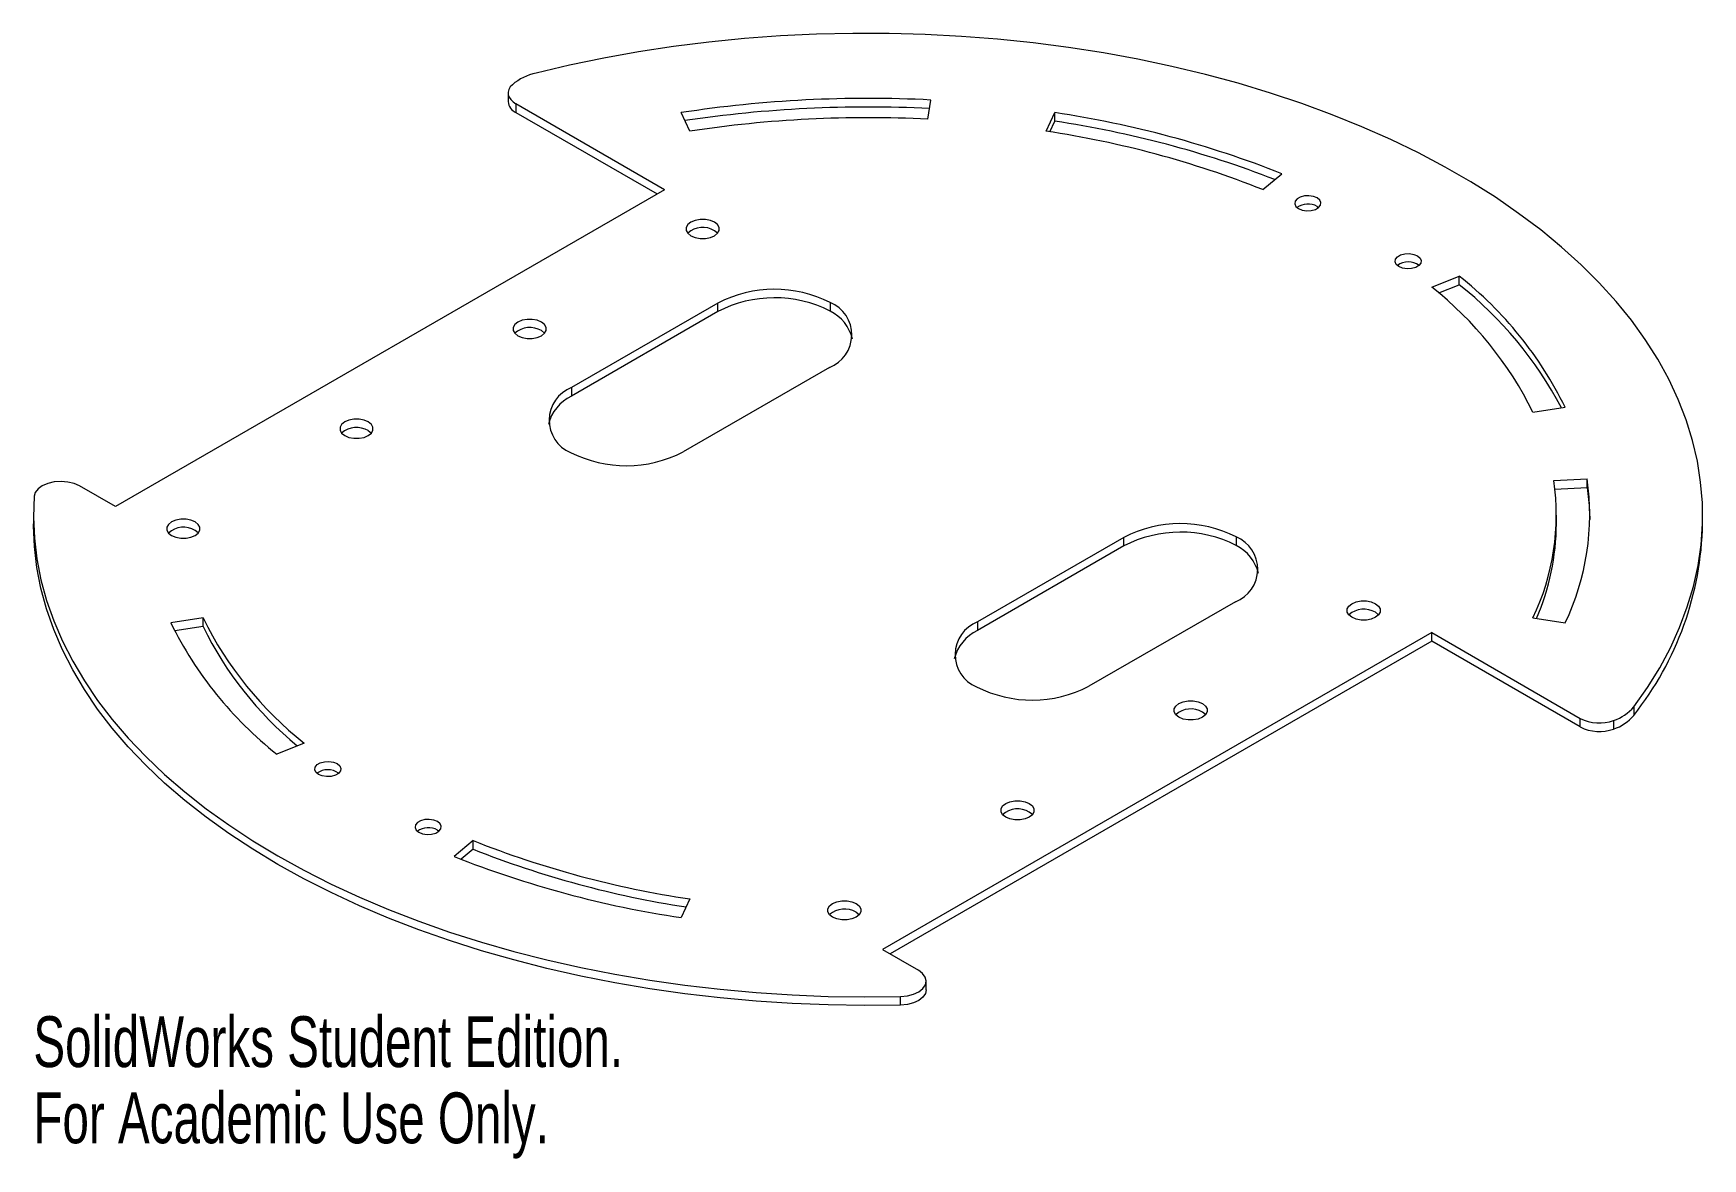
# Paper-space layout '_Isometric' of a CAD drawing. Header units: inches. Extents: x -3.12 to 3.12, y -2.36 to 1.85.
import ezdxf

# ---------------------------------------------------------------- set-up
doc = ezdxf.new("R2010")
doc.units = ezdxf.units.IN
doc.header["$MEASUREMENT"] = 0
doc.styles.add('SLDTEXTSTYLE0', font='TXT', dxfattribs={"width": 0.7})

psp = doc.layouts.new('_Isometric')

# ---------------------------------------------------------------- linework, layer by layer
at = {"color": 7, "linetype": 'Continuous', "lineweight": 15}
for p, q in [((-1.3475, 1.6315), (-1.3475, 1.5993)), ((-0.7619, 1.2695), (-1.3182, 1.5907)), ((-1.3182, 1.5907), (-1.3182, 1.5585)), ((0.2246, 1.5333), (0.2355, 1.6052)), ((-1.3182, 1.5585), (-0.7898, 1.2534)), ((-0.6671, 1.4883), (-0.6995, 1.558)), ((0.6671, 1.4883), (0.6995, 1.558)), ((0.681, 1.4861), (0.6995, 1.5259)), ((0.6995, 1.5259), (0.6995, 1.558)), ((1.4784, 1.2699), (1.5501, 1.329)), ((-0.7619, 1.2695), (-2.8178, 0.0827)), ((1.6815, 1.2066), (1.6873, 1.2026)), ((2.1114, 0.9045), (2.2138, 0.9459)), ((2.2138, 0.9137), (2.2138, 0.9459)), ((2.1372, 0.8828), (2.2138, 0.9137)), ((-0.5622, 0.845), (-1.1102, 0.5287)), ((-0.5622, 0.8129), (-1.1102, 0.4965)), ((-0.5622, 0.8129), (-0.5622, 0.845)), ((-0.1413, 0.8469), (-0.1413, 0.8148)), ((-0.1446, 0.604), (-0.6926, 0.2876)), ((-1.1102, 0.5287), (-1.1102, 0.4965)), ((2.4897, 0.4361), (2.6104, 0.4548)), ((-2.8178, 0.0827), (-2.952, 0.1601)), ((2.5677, 0.1807), (2.6922, 0.187)), ((2.572, 0.1488), (2.6922, 0.1549)), ((2.6922, 0.1549), (2.6922, 0.187)), ((-3.125, 0.051), (-3.125, 0.0189)), ((2.5775, 0.0189), (2.5775, 0.051)), ((3.125, 0.0189), (3.125, 0.051)), ((0.9578, -0.0325), (0.4098, -0.3488)), ((0.9578, -0.0646), (0.9578, -0.0325)), ((1.3787, -0.0305), (1.3787, -0.0627)), ((0.9578, -0.0646), (0.4098, -0.381)), ((1.3754, -0.2735), (0.8274, -0.5899)), ((-2.4897, -0.3341), (-2.6104, -0.3528)), ((-2.4897, -0.3662), (-2.596, -0.3827)), ((-2.4897, -0.3662), (-2.4897, -0.3341)), ((0.4098, -0.3488), (0.4098, -0.381)), ((2.4897, -0.3341), (2.6104, -0.3528)), ((2.1107, -0.3888), (0.0548, -1.5757)), ((2.1107, -0.421), (0.0827, -1.5917)), ((2.1107, -0.3888), (2.667, -0.71)), ((2.1107, -0.421), (2.1107, -0.3888)), ((2.667, -0.7421), (2.1107, -0.421)), ((2.8672, -0.6665), (2.8672, -0.6987)), ((2.667, -0.7421), (2.667, -0.71)), ((2.7918, -0.7177), (2.7918, -0.7499)), ((-2.1114, -0.8024), (-2.2138, -0.8438)), ((-1.6119, -1.1286), (-1.6062, -1.1326)), ((-1.4784, -1.1678), (-1.5501, -1.227)), ((-1.4784, -1.2), (-1.4784, -1.1678)), ((-1.4784, -1.2), (-1.5238, -1.2374)), ((-0.6671, -1.3862), (-0.6995, -1.4559)), ((0.0548, -1.5757), (0.189, -1.6531)), ((0.2183, -1.7261), (0.2183, -1.6939)), ((0.1222, -1.7838), (0.1222, -1.7516))]:
    psp.add_line(p, q, dxfattribs=at)
at = {"color": 7, "linetype": 'Continuous', "lineweight": 15, "flags": 128}
for points in [[(2.8672, -0.6665), (2.9184, -0.594), (2.9642, -0.5202), (3.0044, -0.4454), (3.0389, -0.3696), (3.0676, -0.293), (3.0906, -0.2158), (3.1078, -0.1381), (3.1191, -0.06), (3.1245, 0.0183), (3.124, 0.0967), (3.1176, 0.1749), (3.1054, 0.253), (3.0872, 0.3306), (3.0633, 0.4077), (3.0336, 0.4842), (2.9982, 0.5598), (2.9571, 0.6345), (2.9104, 0.7081), (2.8582, 0.7804), (2.8007, 0.8513), (2.7378, 0.9208), (2.6698, 0.9886), (2.5968, 1.0546), (2.5189, 1.1188), (2.4362, 1.1809), (2.3489, 1.2409), (2.2572, 1.2987), (2.1612, 1.3541), (2.0612, 1.407), (1.9572, 1.4574), (1.8496, 1.5051), (1.7385, 1.5501), (1.6241, 1.5923), (1.5066, 1.6315), (1.3863, 1.6678), (1.2634, 1.701), (1.1381, 1.7312), (1.0107, 1.7581), (0.8813, 1.7818), (0.7503, 1.8023), (0.6179, 1.8194), (0.4843, 1.8333), (0.3498, 1.8437), (0.2146, 1.8508), (0.079, 1.8545), (-0.0567, 1.8548), (-0.1923, 1.8516), (-0.3276, 1.8451), (-0.4622, 1.8352), (-0.596, 1.8219), (-0.7286, 1.8053), (-0.8599, 1.7854), (-0.9895, 1.7622), (-1.1173, 1.7358), (-1.2429, 1.7062)], [(-1.3317, 1.6627), (-1.3396, 1.6541), (-1.3448, 1.6448), (-1.3473, 1.6351), (-1.347, 1.6253), (-1.3437, 1.6157), (-1.3377, 1.6066), (-1.3292, 1.5982), (-1.3182, 1.5907)], [(1.6119, 1.1986), (1.6259, 1.1929), (1.6425, 1.1903), (1.6595, 1.1912), (1.675, 1.1954), (1.6871, 1.2023), (1.6943, 1.2113), (1.6958, 1.2211), (1.6913, 1.2306), (1.6815, 1.2387), (1.6675, 1.2444), (1.651, 1.2469), (1.634, 1.2461), (1.6185, 1.2419), (1.6064, 1.2349), (1.5992, 1.226), (1.5977, 1.2162), (1.6021, 1.2066), (1.6119, 1.1986)], [(-0.6629, 1.0971), (-0.6471, 1.0904), (-0.6285, 1.0869), (-0.6089, 1.0869), (-0.5903, 1.0904), (-0.5745, 1.0971), (-0.563, 1.1062), (-0.557, 1.1169), (-0.557, 1.1282), (-0.563, 1.1389), (-0.5745, 1.1481), (-0.5903, 1.1547), (-0.6089, 1.1582), (-0.6285, 1.1582), (-0.6471, 1.1547), (-0.6629, 1.1481), (-0.6744, 1.1389), (-0.6804, 1.1282), (-0.6804, 1.1169), (-0.6744, 1.1062), (-0.6629, 1.0971)], [(-0.5628, 1.1065), (-0.563, 1.1068), (-0.5745, 1.1159)], [(1.9878, 0.9816), (1.978, 0.9897), (1.9735, 0.9992), (1.975, 1.009), (1.9823, 1.018), (1.9943, 1.025), (2.0098, 1.0291), (2.0269, 1.03), (2.0434, 1.0274), (2.0574, 1.0218), (2.0672, 1.0137), (2.0716, 1.0042), (2.0701, 0.9943), (2.0629, 0.9854), (2.0508, 0.9784), (2.0353, 0.9742), (2.0183, 0.9734), (2.0018, 0.9759), (1.9878, 0.9816)], [(-1.3111, 0.7229), (-1.2953, 0.7162), (-1.2767, 0.7127), (-1.2571, 0.7127), (-1.2385, 0.7162), (-1.2227, 0.7229), (-1.2112, 0.732), (-1.2052, 0.7427), (-1.2052, 0.754), (-1.2112, 0.7648), (-1.2227, 0.7739), (-1.2385, 0.7805), (-1.2571, 0.784), (-1.2767, 0.784), (-1.2953, 0.7805), (-1.3111, 0.7739), (-1.3226, 0.7648), (-1.3286, 0.754), (-1.3286, 0.7427), (-1.3226, 0.732), (-1.3111, 0.7229)], [(-1.2227, 0.7417), (-1.2112, 0.7326), (-1.2109, 0.7323)], [(-1.9593, 0.3487), (-1.9435, 0.342), (-1.9249, 0.3386), (-1.9053, 0.3386), (-1.8867, 0.342), (-1.8709, 0.3487), (-1.8594, 0.3578), (-1.8534, 0.3686), (-1.8534, 0.3798), (-1.8594, 0.3906), (-1.8709, 0.3997), (-1.8867, 0.4063), (-1.9053, 0.4098), (-1.9249, 0.4098), (-1.9435, 0.4063), (-1.9593, 0.3997), (-1.9708, 0.3906), (-1.9768, 0.3798), (-1.9768, 0.3686), (-1.9708, 0.3578), (-1.9593, 0.3487)], [(-1.8709, 0.3676), (-1.8594, 0.3584), (-1.8591, 0.3581)], [(-2.952, 0.1601), (-2.9723, 0.1692), (-2.996, 0.1749), (-3.0214, 0.177), (-3.0469, 0.1753), (-3.0708, 0.1699), (-3.0915, 0.1612), (-3.1077, 0.1497), (-3.1183, 0.1362), (-3.1226, 0.1216)], [(2.6922, 0.1549), (2.7, 0.0869), (2.7024, 0.035)], [(-3.1226, 0.1216), (-3.125, 0.0433), (-3.1214, -0.035), (-3.112, -0.1131), (-3.0968, -0.1908), (-3.0757, -0.2682), (-3.0488, -0.3449), (-3.0162, -0.4209), (-2.9779, -0.496), (-2.934, -0.57), (-2.8846, -0.6429), (-2.8297, -0.7145), (-2.7695, -0.7846), (-2.7041, -0.8532), (-2.6336, -0.9201), (-2.5581, -0.9851), (-2.4779, -1.0482), (-2.3929, -1.1092), (-2.3035, -1.1681), (-2.2097, -1.2246), (-2.1118, -1.2787), (-2.0099, -1.3304), (-1.9042, -1.3794), (-1.7949, -1.4257), (-1.6822, -1.4693), (-1.5664, -1.51), (-1.4476, -1.5478), (-1.3261, -1.5825), (-1.2021, -1.6142), (-1.0758, -1.6427), (-0.9475, -1.6681), (-0.8174, -1.6902), (-0.6858, -1.709), (-0.5529, -1.7245), (-0.419, -1.7367), (-0.2842, -1.7455), (-0.149, -1.7509), (-0.0134, -1.753), (0.1222, -1.7516)], [(0.1222, -1.7838), (-0.0134, -1.7851), (-0.149, -1.7831), (-0.2842, -1.7777), (-0.419, -1.7689), (-0.5529, -1.7567), (-0.6858, -1.7412), (-0.8174, -1.7223), (-0.9475, -1.7002), (-1.0758, -1.6749), (-1.2021, -1.6463), (-1.3261, -1.6147), (-1.4476, -1.5799), (-1.5664, -1.5422), (-1.6822, -1.5015), (-1.7949, -1.4579), (-1.9042, -1.4116), (-2.0099, -1.3625), (-2.1118, -1.3109), (-2.2097, -1.2568), (-2.3035, -1.2002), (-2.3929, -1.1414), (-2.4779, -1.0804), (-2.5581, -1.0173), (-2.6336, -0.9522), (-2.7041, -0.8854), (-2.7695, -0.8168), (-2.8297, -0.7466), (-2.8846, -0.6751), (-2.934, -0.6022), (-2.9779, -0.5281), (-3.0162, -0.453), (-3.0488, -0.377), (-3.0757, -0.3003), (-3.0968, -0.223), (-3.112, -0.1452), (-3.1214, -0.0671), (-3.125, 0.0111), (-3.125, 0.0189)], [(-2.6075, -0.0255), (-2.5916, -0.0321), (-2.573, -0.0356), (-2.5535, -0.0356), (-2.5349, -0.0321), (-2.5191, -0.0255), (-2.5076, -0.0164), (-2.5015, -0.0056), (-2.5015, 0.0057), (-2.5076, 0.0164), (-2.5191, 0.0255), (-2.5349, 0.0322), (-2.5535, 0.0356), (-2.573, 0.0356), (-2.5916, 0.0322), (-2.6075, 0.0255), (-2.6189, 0.0164), (-2.625, 0.0057), (-2.625, -0.0056), (-2.6189, -0.0164), (-2.6075, -0.0255)], [(-2.5073, -0.0161), (-2.5076, -0.0158), (-2.5191, -0.0066)], [(1.812, -0.3317), (1.8005, -0.3225), (1.7944, -0.3118), (1.7944, -0.3005), (1.8005, -0.2898), (1.812, -0.2806), (1.8278, -0.274), (1.8464, -0.2705), (1.8659, -0.2705), (1.8845, -0.274), (1.9003, -0.2806), (1.9118, -0.2898), (1.9179, -0.3005), (1.9179, -0.3118), (1.9118, -0.3225), (1.9003, -0.3317), (1.8845, -0.3383), (1.8659, -0.3418), (1.8464, -0.3418), (1.8278, -0.3383), (1.812, -0.3317)], [(1.9003, -0.3128), (1.9118, -0.3219), (1.9121, -0.3222)], [(1.1638, -0.7058), (1.1523, -0.6967), (1.1462, -0.686), (1.1462, -0.6747), (1.1523, -0.664), (1.1638, -0.6548), (1.1796, -0.6482), (1.1982, -0.6447), (1.2178, -0.6447), (1.2363, -0.6482), (1.2522, -0.6548), (1.2637, -0.664), (1.2697, -0.6747), (1.2697, -0.686), (1.2637, -0.6967), (1.2522, -0.7058), (1.2363, -0.7125), (1.2178, -0.716), (1.1982, -0.716), (1.1796, -0.7125), (1.1638, -0.7058)], [(1.2639, -0.6964), (1.2637, -0.6961), (1.2522, -0.687)], [(-2.0574, -0.9197), (-2.0672, -0.9116), (-2.0716, -0.9021), (-2.0701, -0.8923), (-2.0629, -0.8833), (-2.0508, -0.8763), (-2.0353, -0.8722), (-2.0183, -0.8713), (-2.0018, -0.8739), (-1.9878, -0.8795), (-1.978, -0.8876), (-1.9735, -0.8971), (-1.975, -0.907), (-1.9823, -0.9159), (-1.9943, -0.9229), (-2.0098, -0.9271), (-2.0269, -0.9279), (-2.0434, -0.9254), (-2.0574, -0.9197)], [(0.5156, -1.08), (0.5041, -1.0709), (0.4981, -1.0602), (0.4981, -1.0489), (0.5041, -1.0381), (0.5156, -1.029), (0.5314, -1.0224), (0.55, -1.0189), (0.5696, -1.0189), (0.5882, -1.0224), (0.604, -1.029), (0.6155, -1.0381), (0.6215, -1.0489), (0.6215, -1.0602), (0.6155, -1.0709), (0.604, -1.08), (0.5882, -1.0867), (0.5696, -1.0902), (0.55, -1.0902), (0.5314, -1.0867), (0.5156, -1.08)], [(0.6157, -1.0706), (0.6155, -1.0703), (0.604, -1.0612)], [(-1.6815, -1.1367), (-1.6675, -1.1423), (-1.651, -1.1449), (-1.634, -1.144), (-1.6185, -1.1398), (-1.6064, -1.1329), (-1.5992, -1.1239), (-1.5977, -1.1141), (-1.6021, -1.1046), (-1.6119, -1.0965), (-1.6259, -1.0908), (-1.6425, -1.0883), (-1.6595, -1.0891), (-1.675, -1.0933), (-1.6871, -1.1003), (-1.6943, -1.1092), (-1.6958, -1.119), (-1.6913, -1.1286), (-1.6815, -1.1367)], [(-0.1326, -1.4542), (-0.1441, -1.4451), (-0.1501, -1.4344), (-0.1501, -1.4231), (-0.1441, -1.4123), (-0.1326, -1.4032), (-0.1168, -1.3966), (-0.0982, -1.3931), (-0.0786, -1.3931), (-0.06, -1.3966), (-0.0442, -1.4032), (-0.0327, -1.4123), (-0.0267, -1.4231), (-0.0267, -1.4344), (-0.0327, -1.4451), (-0.0442, -1.4542), (-0.06, -1.4609), (-0.0786, -1.4643), (-0.0982, -1.4643), (-0.1168, -1.4609), (-0.1326, -1.4542)], [(-0.0442, -1.4353), (-0.0327, -1.4445), (-0.0324, -1.4448)], [(0.1222, -1.7516), (0.1475, -1.7491), (0.1709, -1.743), (0.1908, -1.7337), (0.2059, -1.7217), (0.2153, -1.7079), (0.2183, -1.6932), (0.2146, -1.6785), (0.2046, -1.6648), (0.189, -1.6531)], [(0.2183, -1.7261), (0.2153, -1.74), (0.2059, -1.7538), (0.1908, -1.7658), (0.1709, -1.7752), (0.1475, -1.7813), (0.1222, -1.7838)]]:
    psp.add_lwpolyline(points, dxfattribs=at)
at = {"color": 7, "linetype": 'Continuous', "lineweight": 15}
for centre, radius, start, end in [((-1.1978, 1.502), 0.2092, 102.46878, 129.79128), ((-1.2985, 1.6036), 0.0492, 184.95358, 246.36656), ((-0.0002, -3.0072), 4.6185, 87.07425, 98.70842), ((-0.0002, -3.0413), 4.6204, 87.13524, 98.52984), ((-0.0002, -2.8658), 4.4049, 87.07425, 98.70842), ((0.1308, -2.2488), 3.849, 68.36246, 81.50453), ((0.1279, -2.295), 3.8634, 68.81818, 81.49183), ((0.1248, -2.1424), 3.671, 68.36246, 81.50453), ((1.647, 1.146), 0.0698, 60.2904, 125.80783), ((-0.6183, 1.0446), 0.0837, 58.46823, 132.30024), ((2.0226, 0.9303), 0.0686, 53.73984, 126.26016), ((1.3276, -0.1756), 1.4293, 26.17256, 51.68695), ((-0.3499, 0.4363), 0.4605, 63.06882, 117.4521), ((1.2662, -0.1651), 1.3632, 26.17256, 51.68695), ((1.3166, -0.2189), 1.4449, 27.69132, 51.61548), ((-0.3499, 0.4046), 0.4602, 63.04819, 117.47273), ((-0.1917, 0.7261), 0.1309, 291.09014, 67.34687), ((-0.2135, 0.6719), 0.1601, 13.9098, 63.21127), ((-1.2661, 0.6659), 0.0874, 60.23191, 130.53656), ((-1.0631, 0.4065), 0.1309, 111.09014, 247.34687), ((-1.0422, 0.3528), 0.159, 115.31197, 166.41396), ((-1.9143, 0.2917), 0.0874, 60.23191, 130.53656), ((-0.9049, 0.6963), 0.4605, 243.06882, 297.4521), ((1.6838, 0.0514), 0.8933, 334.43807, 8.32659), ((1.7655, 0.0514), 0.9366, 334.43807, 8.32659), ((-2.5629, -0.078), 0.0837, 58.46823, 132.30024), ((1.1701, -0.4411), 0.4605, 63.06882, 117.4521), ((1.671, 0.0237), 0.9065, 336.61573, 359.69887), ((1.9344, 0.0416), 1.1908, 321.56376, 358.90796), ((1.1701, -0.4729), 0.4602, 63.04819, 117.47273), ((1.3283, -0.1514), 0.1309, 291.09014, 67.34687), ((1.3065, -0.2056), 0.1601, 13.9098, 63.21127), ((1.857, -0.3886), 0.0874, 60.23191, 130.53656), ((-1.3276, 0.2777), 1.4293, 206.17256, 231.68695), ((-1.2662, 0.2672), 1.3632, 206.17256, 231.68695), ((-1.2779, 0.2277), 1.3496, 206.11026, 230.44864), ((0.4569, -0.471), 0.1309, 111.09014, 247.34687), ((0.4778, -0.5247), 0.159, 115.31197, 166.41396), ((0.6151, -0.1812), 0.4605, 243.06882, 297.4521), ((1.2084, -0.7583), 0.0837, 58.46823, 132.30024), ((2.7404, -0.561), 0.1649, 288.15144, 320.23051), ((2.7383, -0.5705), 0.1567, 242.93277, 289.9631), ((2.7383, -0.6026), 0.1567, 242.93277, 289.9631), ((2.7404, -0.5932), 0.1649, 288.15144, 320.23051), ((-2.0226, -0.971), 0.0686, 53.73984, 126.26016), ((0.5602, -1.1325), 0.0837, 58.46823, 132.30024), ((-1.6465, -1.1892), 0.0698, 60.2904, 125.80783), ((-0.1248, 2.2445), 3.671, 248.36246, 261.50453), ((-0.1308, 2.3508), 3.849, 248.36246, 261.50453), ((-0.1265, 2.2072), 3.6656, 248.35783, 261.29903), ((-0.0876, -1.5112), 0.0874, 60.23191, 130.53656)]:
    psp.add_arc(centre, radius, start, end, dxfattribs=at)

# ---------------------------------------------------------------- texts
at = {"color": 7, "linetype": 'Continuous', "char_height": 0.1903, "attachment_point": 1, "style": 'SLDTEXTSTYLE0'}
for s, insert in [('SolidWorks Student Edition.', (-3.125, -1.8253)), ('For Academic Use Only.', (-3.125, -2.1107))]:
    psp.add_mtext(s, dxfattribs=dict(at, insert=insert))

doc.saveas('drawing.dxf')
